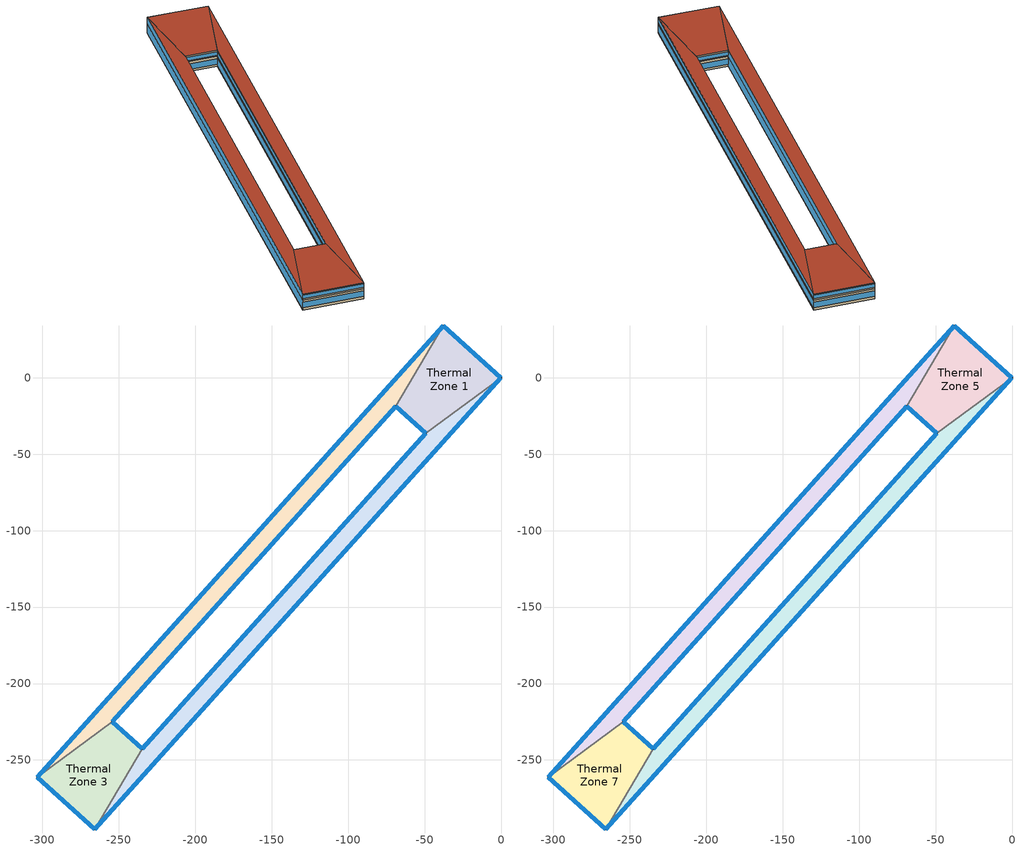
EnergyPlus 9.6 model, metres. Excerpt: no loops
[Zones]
Thermal Zone 1
 floor ground (ExtSlabCarpet): 0,0 -49.11,-36.43 -68.77,-18.74 -37.67,33.92 z0
 wall outside (Ext Wall): -68.77,-18.74 -49.11,-36.43 / 0,0 -37.67,33.92 z0:9.68
 wall to Thermal Zone 4 (Interior Wall): -49.11,-36.43 0,0 z0:9.68
 wall to Thermal Zone 2 (Interior Wall): -37.67,33.92 -68.77,-18.74 z0:9.68
 window (Ext Window): -68.76,-18.74 -49.12,-36.43 / -0.01,0.01 -37.66,33.91 z1.98:7.7
Thermal Zone 2
 floor ground (ExtSlabCarpet): -68.77,-18.74 -254.37,-224.87 -303.49,-261.3 -37.67,33.92 z0
 wall outside (Ext Wall): -254.37,-224.87 -68.77,-18.74 / -37.67,33.92 -303.49,-261.3 z0:9.68
 wall to Thermal Zone 3 (Interior Wall): -303.49,-261.3 -254.37,-224.87 z0:9.68
 window (Ext Window): -254.37,-224.86 -68.78,-18.74 / -37.68,33.91 -303.48,-261.3 z0.53:9.15
Thermal Zone 3
 floor ground (ExtSlabCarpet): -234.72,-242.57 -265.82,-295.22 -303.49,-261.3 -254.37,-224.87 z0
 wall outside (Ext Wall): -303.49,-261.3 -265.82,-295.22 / -234.72,-242.57 -254.37,-224.87 z0:9.68
 wall to Thermal Zone 4 (Interior Wall): -265.82,-295.22 -234.72,-242.57 z0:9.68
 window (Ext Window): -303.48,-261.31 -265.83,-295.22 / -234.73,-242.56 -254.37,-224.88 z2.27:7.41
Thermal Zone 4
 floor ground (ExtSlabCarpet): -265.82,-295.22 -234.72,-242.57 -49.11,-36.43 0,0 z0
 wall outside (Ext Wall): -49.11,-36.43 -234.72,-242.57 / -265.82,-295.22 0,0 z0:9.68
 window (Ext Window): -49.12,-36.44 -234.71,-242.56 / -265.81,-295.21 -0.01,-0.01 z1.79:7.89
Thermal Zone 5
 floor to Thermal Zone 1 (Interior Floor): 0,0 -49.11,-36.43 -68.77,-18.74 -37.67,33.92 z9.68
 wall outside (Ext Wall): -68.77,-18.74 -49.11,-36.43 / 0,0 -37.67,33.92 z9.68:15.53
 wall to Thermal Zone 8 (Interior Wall): -49.11,-36.43 0,0 z9.68:15.53
 wall to Thermal Zone 6 (Interior Wall): -37.67,33.92 -68.77,-18.74 z9.68:15.53
 window (Ext Window): -68.76,-18.74 -49.12,-36.43 / -0.01,0.01 -37.66,33.91 z10.88:14.33
 roof outside (Ext Roof): -37.67,33.92 -68.77,-18.74 -49.11,-36.43 0,0 z15.53
Thermal Zone 6
 floor to Thermal Zone 2 (Interior Floor): -68.77,-18.74 -254.37,-224.87 -303.49,-261.3 -37.67,33.92 z9.68
 wall outside (Ext Wall): -254.37,-224.87 -68.77,-18.74 / -37.67,33.92 -303.49,-261.3 z9.68:15.53
 wall to Thermal Zone 7 (Interior Wall): -303.49,-261.3 -254.37,-224.87 z9.68:15.53
 window (Ext Window): -254.37,-224.86 -68.78,-18.74 / -37.68,33.91 -303.48,-261.3 z10:15.21
 roof outside (Ext Roof): -37.67,33.92 -303.49,-261.3 -254.37,-224.87 -68.77,-18.74 z15.53
Thermal Zone 7
 floor to Thermal Zone 3 (Interior Floor): -234.72,-242.57 -265.82,-295.22 -303.49,-261.3 -254.37,-224.87 z9.68
 wall outside (Ext Wall): -303.49,-261.3 -265.82,-295.22 / -234.72,-242.57 -254.37,-224.87 z9.68:15.53
 wall to Thermal Zone 8 (Interior Wall): -265.82,-295.22 -234.72,-242.57 z9.68:15.53
 window (Ext Window): -303.48,-261.31 -265.83,-295.22 / -234.73,-242.56 -254.37,-224.88 z11.05:14.16
 roof outside (Ext Roof): -254.37,-224.87 -303.49,-261.3 -265.82,-295.22 -234.72,-242.57 z15.53
Thermal Zone 8
 floor to Thermal Zone 4 (Interior Floor): -265.82,-295.22 -234.72,-242.57 -49.11,-36.43 0,0 z9.68
 wall outside (Ext Wall): -49.11,-36.43 -234.72,-242.57 / -265.82,-295.22 0,0 z9.68:15.53
 window (Ext Window): -49.12,-36.44 -234.71,-242.56 / -265.81,-295.21 -0.01,-0.01 z10.76:14.45
 roof outside (Ext Roof): 0,0 -49.11,-36.43 -234.72,-242.57 -265.82,-295.22 z15.53
[Building]
Building 1: North Axis {deg}=-0
[Site:Location]
Washington Dc Dulles IntL Ar: Latitude {deg}=38.98; Longitude {deg}=-77.47; Time Zone {hr}=-5; Elevation {m}=82
[SizingPeriod:DesignDay] Month=7; Day of Month=21; Day Type=SummerDesignDay; Daily Dry-Bulb Temperature Range {deltaC}=14.4; Dry-Bulb Temperature Range Modifier Type=DefaultMultipliers; Barometric Pressure {Pa}=86790; Wind Speed {m/s}=5; Wind Direction {deg}=340; Rain Indicator=No; Snow Indicator=No; Daylight Saving Time Indicator=No; Solar Model Indicator=ASHRAETau; ASHRAE Clear Sky Optical Depth for Beam Irradiance (taub)=0.339; ASHRAE Clear Sky Optical Depth for Diffuse Irradiance (taud)=2.366; Begin Environment Reset Mode=FullResetAtBeginEnvironment
Name | Maximum Dry-Bulb Temperature {C} | Humidity Condition Type | Wetbulb or DewPoint at Maximum Dry-Bulb {C} | Enthalpy at Maximum Dry-Bulb {J/kg}
SALT-LAKE-CITY-IAP Ann Clg .4% Condns DB=>MWB | 36.5 | Wetbulb | 17.1
SALT-LAKE-CITY-IAP Ann Clg .4% Condns DP=>MDB | 22.5 | Dewpoint | 15.6
SALT-LAKE-CITY-IAP Ann Clg .4% Condns Enth=>MDB | 30.8 | Enthalpy |  | 59300
SALT-LAKE-CITY-IAP Ann Clg .4% Condns WB=>MDB | 31.2 | Wetbulb | 19
[Material] Thermal Absorptance=0.9
Name | Roughness | Thickness m | Conductivity W/m-K | Density kg/m3 | Specific Heat J/kg-K | Solar Absorptance | Visible Absorptance
wall concrete | MediumRough | 0.398 | 0.5 | 2243 | 837 | 0.65 | 0.65
roof concrete | MediumRough | 0.401 | 0.5 | 2243 | 837 | 0.65 | 0.65
Wall Insulation [37] | MediumRough | 0.0681 | 0.0432 | 91 | 837 | 0.5 | 0.5
Roof Insulation [25] | MediumRough | 0.263 | 0.049 | 265 | 836.8 | 0.7 | 0.7
F16 Acoustic tile | MediumSmooth | 0.0191 | 0.06 | 368 | 590 | 0.3 | 0.3
M11 100mm lightweight concrete | MediumRough | 0.1016 | 0.53 | 1280 | 840 | 0.5 | 0.5
MAT-CC05 4 HW CONCRETE | Rough | 0.1016 | 1.311 | 2240 | 836.8 | 0.85 | 0.85
G01a 19mm gypsum board | MediumSmooth | 0.019 | 0.16 | 800 | 1090 | 0.4 | 0.4
[Material:AirGap]
Name | Thermal Resistance m2-K/W
F04 Wall air space resistance | 0.15
F05 Ceiling air space resistance | 0.18
[Material:NoMass]
CP02 CARPET PAD: Roughness=Smooth; Thermal Resistance m2-K/W=0.1; Thermal Absorptance=0.9; Solar Absorptance=0.8; Visible Absorptance=0.8
[WindowMaterial:SimpleGlazingSystem]
Window Material Simple Glazing System: U-Factor W/m2-K=1.51; Solar Heat Gain Coefficient=0.25
[Construction]
Ext Roof: roof concrete, Roof Insulation [25]
Ext Wall: wall concrete, Wall Insulation [37]
Ext Window: Window Material Simple Glazing System
ExtSlabCarpet: MAT-CC05 4 HW CONCRETE, CP02 CARPET PAD
Interior Floor: F16 Acoustic tile, F05 Ceiling air space resistance, M11 100mm lightweight concrete
Interior Wall: G01a 19mm gypsum board, F04 Wall air space resistance, G01a 19mm gypsum board
[Zone]
Thermal Zone 1; Thermal Zone 2; Thermal Zone 3; Thermal Zone 4: 222, 0, 0, 0, , 1, , , , , , Yes
Thermal Zone 5; Thermal Zone 6; Thermal Zone 7; Thermal Zone 8: 222, 0, 0, 9.68, , 1, , , , , , Yes
[ZoneList]
Availability Manager Night Cycle 1 Cooling Control Zones List; Availability Manager Night Cycle 1 Heating Control Zones List; Availability Manager Night Cycle 1 Heating Zone Fans Only Zones List: Thermal Zone 1, Thermal Zone 2, Thermal Zone 3
Availability Manager Night Cycle 2 Cooling Control Zones List; Availability Manager Night Cycle 2 Heating Control Zones List; Availability Manager Night Cycle 2 Heating Zone Fans Only Zones List: Thermal Zone 4, Thermal Zone 5
Availability Manager Night Cycle 3 Cooling Control Zones List; Availability Manager Night Cycle 3 Heating Control Zones List; Availability Manager Night Cycle 3 Heating Zone Fans Only Zones List: Thermal Zone 6, Thermal Zone 7
Availability Manager Night Cycle 4 Cooling Control Zones List; Availability Manager Night Cycle 4 Heating Control Zones List; Availability Manager Night Cycle 4 Heating Zone Fans Only Zones List: Thermal Zone 8
[AvailabilityManager:NightCycle] Applicability Schedule=Always On Discrete; Fan Schedule=Always On Discrete hvac_library; Control Type=CycleOnAnyCoolingOrHeatingZone; Thermostat Tolerance deltaC=1; Cycling Run Time Control Type=FixedRunTime; Cycling Run Time s=3600
Name | Cooling Control Zone or Zone List | Heating Control Zone or Zone List | Heating Zone Fans Only Zone or Zone List
Availability Manager Night Cycle 1 | Availability Manager Night Cycle 1 Cooling Control Zones List | Availability Manager Night Cycle 1 Heating Control Zones List | Availability Manager Night Cycle 1 Heating Zone Fans Only Zones List
Availability Manager Night Cycle 2 | Availability Manager Night Cycle 2 Cooling Control Zones List | Availability Manager Night Cycle 2 Heating Control Zones List | Availability Manager Night Cycle 2 Heating Zone Fans Only Zones List
Availability Manager Night Cycle 3 | Availability Manager Night Cycle 3 Cooling Control Zones List | Availability Manager Night Cycle 3 Heating Control Zones List | Availability Manager Night Cycle 3 Heating Zone Fans Only Zones List
Availability Manager Night Cycle 4 | Availability Manager Night Cycle 4 Cooling Control Zones List | Availability Manager Night Cycle 4 Heating Control Zones List | Availability Manager Night Cycle 4 Heating Zone Fans Only Zones List
[AvailabilityManager:Scheduled] Schedule=Always On Discrete
Air Loop HVAC Outdoor Air System 1 Availability Manager; Air Loop HVAC Outdoor Air System 2 Availability Manager; Air Loop HVAC Outdoor Air System 3 Availability Manager; Air Loop HVAC Outdoor Air System 4 Availability Manager
[Schedule:Constant]
Always On Discrete; Always On Discrete hvac_library: 1
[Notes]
wall material
